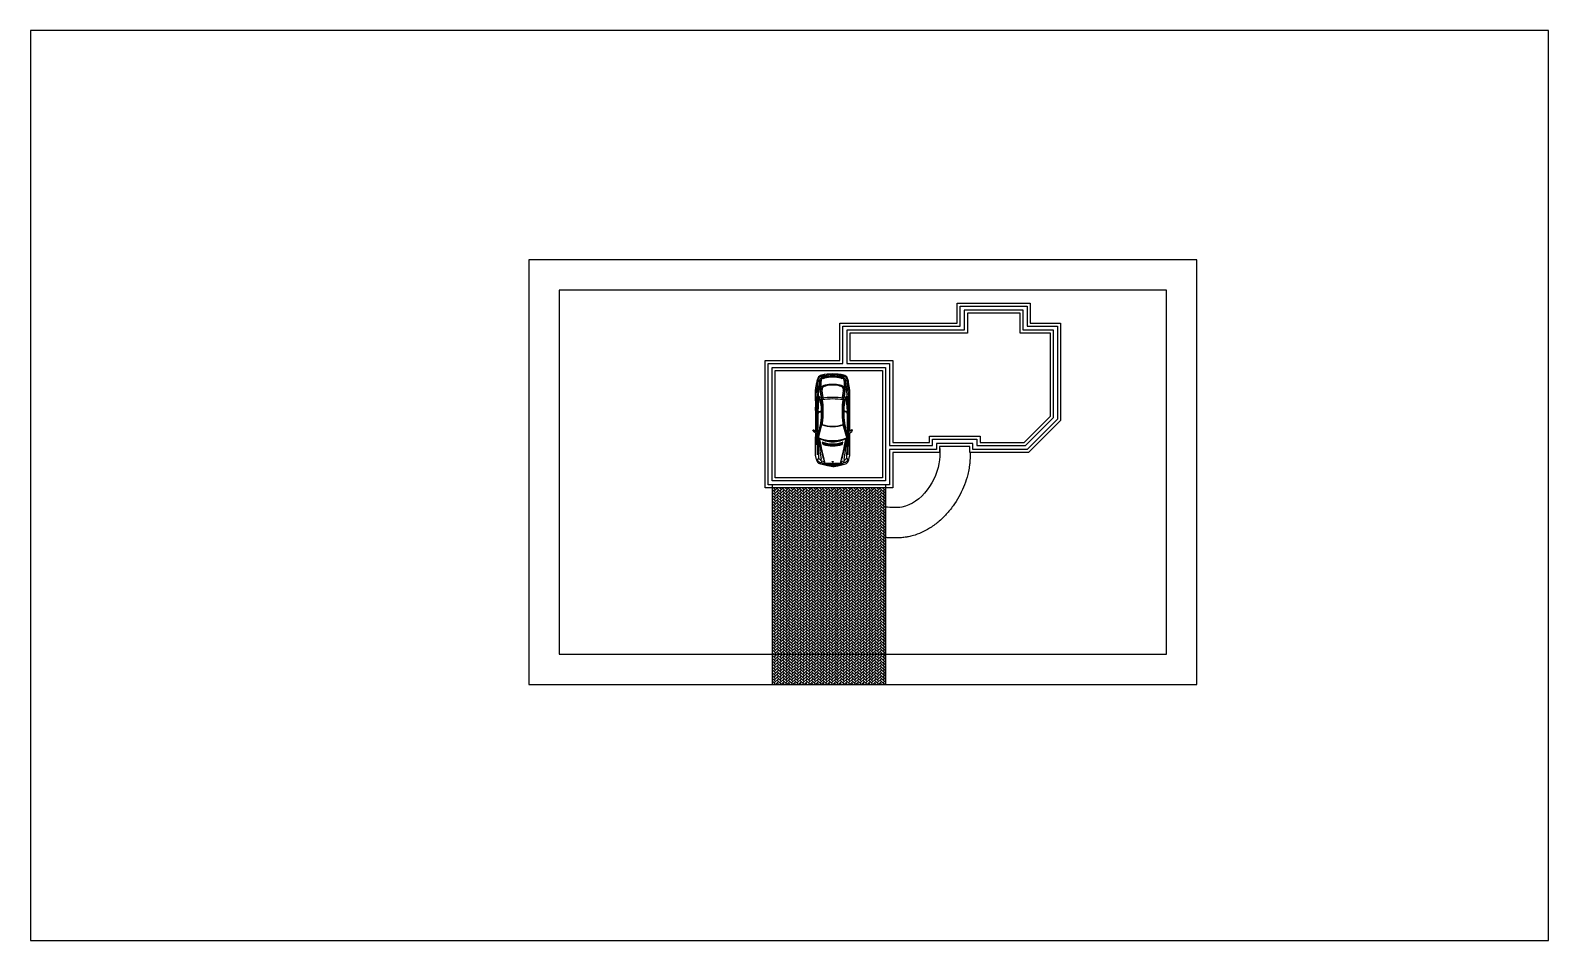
# Model space of a CAD drawing. Header units: inches. Extents: x 3882 to 20043, y -1483 to 3222.
# Drawn here: x 3882 to 6882, y -1483 to 317 of the extents above; entities that cross this region are included whole.
import ezdxf

# ---------------------------------------------------------------- set-up
doc = ezdxf.new("R2010")
doc.units = ezdxf.units.IN
doc.header["$MEASUREMENT"] = 0
for name, color, linetype in [('SS - Footings_(3)', 3, 'Continuous'), ('SS - Foundation_Wall_(2)', 2, 'Continuous'), ('SS - Masonry_(241)', 241, 'Continuous'), ('SS - Site_Property_Line_(116)', 116, 'Continuous')]:
    doc.layers.add(name, color=color, linetype=linetype)

# ---------------------------------------------------------------- blocks, each defined once
blk = doc.blocks.new('A$C4DF566E4')
for p, q in [((0.029, 1.248), (0.112, 1.582)), ((0.112, 1.582), (0.146, 1.678)), ((0.344, 1.802), (0.502, 1.838)), ((0.502, 1.838), (0.55, 1.848)), ((0.55, 1.848), (1.114, 1.855)), ((1.114, 1.855), (1.181, 1.842)), ((1.181, 1.842), (1.476, 1.842)), ((1.297, 1.729), (1.423, 1.732)), ((1.423, 1.732), (1.463, 1.726)), ((1.433, 1.709), (1.463, 1.726)), ((1.433, 1.709), (1.439, 1.687)), ((1.463, 1.726), (1.509, 1.742)), ((1.479, 1.817), (1.476, 1.842)), ((1.483, 1.8), (1.479, 1.817)), ((1.505, 1.777), (1.483, 1.8)), ((1.493, 1.688), (2.086, 1.524)), ((1.498, 1.703), (2.106, 1.534)), ((1.56, 1.745), (1.505, 1.777)), ((1.509, 1.742), (1.56, 1.745)), ((1.56, 1.745), (1.6, 1.753)), ((1.752, 1.688), (1.56, 1.745)), ((1.6, 1.753), (1.647, 1.804)), ((1.662, 1.825), (1.647, 1.804)), ((1.662, 1.825), (1.695, 1.885)), ((1.695, 1.885), (1.757, 1.958)), ((1.732, 1.756), (1.725, 1.751)), ((1.732, 1.756), (1.73, 1.725)), ((1.73, 1.725), (1.752, 1.688)), ((1.753, 1.756), (1.732, 1.756)), ((1.819, 1.97), (1.736, 1.773)), ((1.839, 1.95), (1.753, 1.756)), ((1.803, 1.976), (1.836, 1.964)), ((1.836, 1.964), (1.839, 1.95)), ((2.589, 1.808), (2.609, 1.829)), ((2.609, 1.829), (2.638, 1.835)), ((2.638, 1.835), (2.678, 1.833)), ((2.678, 1.833), (2.689, 1.825)), ((2.689, 1.825), (2.699, 1.807)), ((2.703, 1.722), (2.751, 1.545)), ((2.733, 1.716), (2.784, 1.544)), ((2.768, 1.832), (2.782, 1.823)), ((2.779, 1.812), (2.782, 1.823)), ((2.803, 1.819), (2.806, 1.844)), ((2.808, 1.844), (3.152, 1.841)), ((3.152, 1.841), (3.389, 1.857)), ((3.389, 1.857), (3.804, 1.857)), ((3.804, 1.857), (3.945, 1.836)), ((3.804, 1.857), (3.812, 1.84)), ((3.812, 1.84), (4.199, 1.758)), ((3.945, 1.836), (4.219, 1.786)), ((4.199, 1.758), (4.206, 1.736)), ((4.423, 1.549), (4.401, 1.556)), ((0, 1.064), (0.023, 1.248)), ((0, 0.988), (0, 1.064)), ((0, 0.988), (0, 0.912)), ((0, 0.912), (0.023, 0.729)), ((0.023, 1.248), (0.029, 1.248)), ((0.083, 0.988), (0.068, 1.041)), ((0.068, 1.041), (0.091, 0.996)), ((0.083, 0.988), (0.068, 0.935)), ((0.068, 0.935), (0.091, 0.98)), ((0.128, 0.988), (0.091, 0.996)), ((0.128, 0.988), (0.091, 0.98)), ((0.094, 1.313), (0.141, 1.35)), ((0.099, 1.331), (0.094, 1.313)), ((0.152, 1.386), (0.099, 1.331)), ((0.141, 1.35), (0.157, 1.361)), ((0.19, 1.398), (0.152, 1.386)), ((0.171, 1.392), (0.182, 1.412)), ((0.213, 1.011), (0.222, 0.988)), ((0.213, 1.011), (0.228, 0.991)), ((0.213, 0.965), (0.222, 0.988)), ((0.213, 0.965), (0.228, 0.985)), ((0.252, 0.988), (0.228, 0.991)), ((0.252, 0.988), (0.228, 0.985)), ((1.134, 1.488), (1.195, 1.495)), ((4.519, 1.453), (4.498, 1.468)), ((4.524, 1.376), (4.517, 1.38)), ((4.565, 1.376), (4.566, 1.32)), ((0.023, 0.729), (0.029, 0.729)), ((0.029, 0.729), (0.112, 0.394)), ((0.094, 0.663), (0.141, 0.626)), ((0.099, 0.645), (0.094, 0.663)), ((0.152, 0.59), (0.099, 0.645)), ((0.112, 0.394), (0.146, 0.298)), ((0.141, 0.626), (0.157, 0.615)), ((0.19, 0.578), (0.152, 0.59)), ((0.171, 0.584), (0.182, 0.564)), ((0.344, 0.174), (0.502, 0.138)), ((0.502, 0.138), (0.55, 0.128)), ((0.55, 0.128), (1.114, 0.121)), ((1.114, 0.121), (1.181, 0.135)), ((1.134, 0.488), (1.195, 0.481)), ((1.181, 0.135), (1.476, 0.134)), ((1.297, 0.248), (1.423, 0.244)), ((1.423, 0.244), (1.463, 0.25)), ((1.433, 0.267), (1.439, 0.289)), ((1.433, 0.267), (1.463, 0.25)), ((1.463, 0.25), (1.509, 0.234)), ((1.479, 0.159), (1.476, 0.134)), ((1.483, 0.176), (1.479, 0.159)), ((1.505, 0.199), (1.483, 0.176)), ((1.493, 0.288), (2.086, 0.453)), ((1.498, 0.273), (2.106, 0.443)), ((1.56, 0.231), (1.505, 0.199)), ((1.509, 0.234), (1.56, 0.231)), ((1.752, 0.288), (1.56, 0.231)), ((1.56, 0.231), (1.6, 0.223)), ((1.6, 0.223), (1.647, 0.172)), ((1.662, 0.151), (1.647, 0.172)), ((1.662, 0.151), (1.695, 0.091)), ((1.695, 0.091), (1.757, 0.019)), ((1.732, 0.22), (1.725, 0.226)), ((1.73, 0.251), (1.752, 0.288)), ((1.732, 0.22), (1.73, 0.251)), ((1.753, 0.22), (1.732, 0.22)), ((1.819, 0.006), (1.736, 0.204)), ((1.839, 0.027), (1.753, 0.22)), ((1.803, 0), (1.836, 0.013)), ((1.836, 0.013), (1.839, 0.027)), ((2.544, 0.143), (2.549, 0.168)), ((2.549, 0.168), (2.589, 0.168)), ((2.589, 0.168), (2.609, 0.147)), ((2.609, 0.147), (2.638, 0.142)), ((2.638, 0.142), (2.678, 0.143)), ((2.678, 0.143), (2.689, 0.152)), ((2.689, 0.152), (2.699, 0.17)), ((2.699, 0.17), (2.76, 0.168)), ((2.703, 0.254), (2.751, 0.431)), ((2.733, 0.261), (2.784, 0.432)), ((2.76, 0.168), (2.779, 0.164)), ((2.768, 0.144), (2.782, 0.153)), ((2.779, 0.164), (2.782, 0.153)), ((2.803, 0.157), (2.806, 0.132)), ((2.808, 0.132), (3.152, 0.135)), ((3.152, 0.135), (3.389, 0.119)), ((3.389, 0.119), (3.804, 0.119)), ((3.804, 0.119), (3.945, 0.141)), ((3.804, 0.119), (3.812, 0.136)), ((3.812, 0.136), (4.199, 0.218)), ((3.945, 0.141), (4.219, 0.19)), ((4.199, 0.218), (4.206, 0.241)), ((4.423, 0.427), (4.401, 0.42)), ((4.519, 0.523), (4.498, 0.508)), ((4.524, 0.6), (4.517, 0.596)), ((4.565, 0.601), (4.566, 0.656))]:
    blk.add_line(p, q)
blk.add_circle((0.226, 0.988), 0.0265)
for centre, radius, start, end in [((0.305, 1.591), 0.182, 122.03121, 151.48149), ((2.929, -7.857), 9.652, 99.63699, 106.48827), ((0.148, 1.522), 0.114, 300.94188, 7.02984), ((0.463, 1.333), 0.484, 104.21335, 121.64791), ((3.704, -11.477), 13.329, 100.18744, 105.11154), ((0.272, 1.545), 0.014, 100.71464, 220.0884), ((0.168, 1.76), 0.225, 296.74601, 342.26599), ((-10.837, 97.291), 96.386, 276.66389, 277.19055), ((1.07, -7.73), 9.446, 87.79491, 94.1745), ((1.358, -15.408), 17.185, 89.50929, 92.57286), ((1.281, -16.126), 17.944, 89.36693, 90.63307), ((2.671, 0.988), 1.433, 149.77541, 180), ((3.03, 0.988), 1.738, 156.28227, 180), ((1.468, 1.58), 0.127, 76.62001, 105.01601), ((1.468, 1.58), 0.111, 76.62001, 105.01601), ((-3.893, -19.256), 21.654, 74.2203, 75.68031), ((2.209, -40.546), 42.395, 90.72454, 90.99144), ((2.527, -216.221), 218.04, 90.22874, 90.27545), ((1.514, -52.365), 54.141, 89.88523, 90.00862), ((1.708, 1.81), 0.062, 185.87027, 285.6847), ((1.738, 1.853), 0.0803, 199.96943, 268.49889), ((1.609, -26.668), 28.411, 87.79423, 89.75395), ((2.613, 4.19), 2.646, 251.00089, 260.32713), ((1.808, 1.897), 0.0797, 94.09083, 130.13545), ((1.514, -52.365), 54.141, 88.67108, 89.73664), ((2.527, -216.221), 218.04, 89.99483, 90.19604), ((2.209, -40.546), 42.395, 89.47898, 90.56152), ((2.364, 2.876), 1.345, 254.09333, 264.12385), ((2.412, 2.544), 1.055, 253.14033, 265.35409), ((2.674, 4.979), 3.434, 261.53106, 271.27684), ((2.745, 5.503), 3.998, 262.54916, 270.28918), ((2.549, 1.814), 0.00592, 111.61887, 248.38113), ((2.67, 1.608), 0.244, 66.22167, 120.23082), ((2.65, 2.564), 0.762, 262.21822, 279.77245), ((2.527, -216.221), 218.04, 89.95672, 89.98083), ((2.209, -40.546), 42.395, 89.19088, 89.30739), ((2.372, 2.036), 0.482, 318.44677, 333.34599), ((4.848, 32.913), 31.269, 266.12154, 267.57993), ((2.819, 5.16), 3.656, 269.15213, 278.67985), ((2.311, -13.833), 15.605, 84.23316, 88.30926), ((2.778, 1.818), 0.00596, 281.68413, 53.62511), ((2.527, -216.221), 218.04, 89.92678, 89.9333), ((2.826, 3.185), 1.641, 268.50603, 281.95964), ((2.5, -15.085), 16.907, 85.96308, 88.96252), ((3.036, 2.836), 1.264, 275.94603, 292.90681), ((2.194, 10.172), 8.737, 277.53825, 280.46142), ((0.668, 22.196), 20.826, 277.45706, 278.96162), ((3.846, 1.318), 0.27, 62.48666, 104.13514), ((3.839, 1.251), 0.274, 67.51858, 100.02731), ((3.49, -2.222), 3.934, 77.34817, 84.33541), ((2.5, -15.085), 16.907, 84.20793, 85.26438), ((4.038, 0.714), 0.919, 87.49665, 97.88005), ((4.03, 1.513), 0.0735, 86.33345, 142.505), ((3.87, 1.408), 0.181, 30.31202, 56.04626), ((4.075, -0.191), 1.778, 79.4052, 91.29515), ((3.993, 0.018), 1.616, 78.32206, 86.98087), ((4.125, 1.009), 0.752, 69.30538, 84.37647), ((4.111, 1.405), 0.344, 24.7479, 73.96877), ((4.057, 0.689), 1.109, 69.80626, 81.56539), ((4.354, 1.592), 0.127, 17.34099, 73.07256), ((3.004, 0.988), 1.509, 0, 22.11684), ((4.292, 1.306), 0.276, 44.04264, 61.63802), ((3.004, 0.988), 1.527, 0, 21.55589), ((4.313, 1.48), 0.28, 37.29067, 63.21423), ((4.425, 1.612), 0.0878, 21.00264, 69.02767), ((3.715, 1.349), 0.811, 7.3923, 20.28517), ((3.622, 1.312), 0.945, 3.8796, 20.56218), ((4.352, 1.507), 0.233, 10.4466, 37.62668), ((2.001, 0.988), 2.64, 0, 12.28009), ((1.271, 0.988), 1.221, 164.56416, 179.98908), ((1.271, 0.988), 1.221, 180.01092, 195.43584), ((1.274, 0.988), 1.211, 163.74954, 177.32586), ((1.274, 0.988), 1.211, 182.67414, 196.25046), ((1.274, 0.988), 1.192, 162.99587, 176.24924), ((1.274, 0.988), 1.192, 183.75076, 197.00413), ((0.465, 1.261), 0.373, 152.56488, 169.11672), ((2.499, 0.988), 2.366, 170.85108, 180), ((2.499, 0.988), 2.366, 180, 189.14892), ((0.246, 1.291), 0.121, 117.69972, 158.08927), ((2.499, 0.988), 2.347, 170.87645, 180), ((2.499, 0.988), 2.347, 180, 189.12355), ((2.668, 0.988), 1.639, 163.4008, 180), ((2.668, 0.988), 1.639, 180, 196.5992), ((2.729, 0.988), 1.685, 163.03336, 180), ((2.729, 0.988), 1.685, 180, 196.96664), ((2.729, 0.988), 1.67, 162.57723, 180), ((2.729, 0.988), 1.67, 180, 197.42277), ((2.729, 0.988), 1.655, 162.34377, 180), ((2.729, 0.988), 1.655, 180, 197.65623), ((2.729, 0.988), 1.64, 162.10562, 180), ((2.729, 0.988), 1.64, 180, 197.89438), ((1.154, 1.428), 0.0633, 108.02972, 153.20663), ((2.729, 0.988), 1.625, 161.86261, 180), ((2.729, 0.988), 1.625, 180, 198.13739), ((2.729, 0.988), 1.61, 161.65207, 180), ((2.729, 0.988), 1.61, 180, 198.34793), ((2.729, 0.988), 1.595, 162.18609, 180), ((2.729, 0.988), 1.595, 180, 197.81391), ((1.198, 1.481), 0.0142, 338.89216, 102.33755), ((2.671, 0.988), 1.433, 180, 210.22459), ((3.03, 0.988), 1.738, 180, 203.71773), ((3.724, 0.988), 1.723, 161.89702, 180), ((3.724, 0.988), 1.723, 180, 198.10298), ((3.724, 0.988), 1.707, 161.89702, 180), ((3.724, 0.988), 1.707, 180, 198.10298), ((2.412, 2.544), 1.071, 253.14033, 265.35409), ((2.741, 6.591), 5.132, 265.34548, 276.72085), ((2.741, 6.591), 5.116, 265.34548, 276.72085), ((0.322, 0.988), 3.063, 0, 9.81204), ((0.322, 0.988), 3.063, 350.18796, 0), ((2.194, 10.172), 8.796, 277.53825, 280.46142), ((0.322, 0.988), 3.143, 0, 9.81204), ((0.322, 0.988), 3.143, 350.18796, 0), ((3.88, 1.387), 0.134, 41.26321, 61.63836), ((3.285, 1.116), 0.783, 16.97011, 27.32475), ((3.285, 1.116), 0.834, 16.97011, 27.32475), ((2.632, 0.952), 1.456, 1.41386, 15.62046), ((2.632, 1.024), 1.456, 344.37954, 358.58614), ((2.278, 0.988), 1.843, 0, 11.62171), ((2.278, 0.988), 1.843, 348.37829, 0), ((3.004, 0.988), 1.509, 337.88316, 0), ((4.609, 1.444), 0.187, 166.17671, 192.01517), ((3.004, 0.988), 1.527, 338.44411, 0), ((2.888, 0.988), 1.593, 0, 15.16081), ((2.888, 0.988), 1.593, 344.83919, 0), ((2.512, 0.988), 2.043, 0, 14.45026), ((2.512, 0.988), 2.043, 345.54974, 0), ((4.611, 1.398), 0.0898, 194.47769, 237.39357), ((4.519, 1.261), 0.0755, 10.4832, 54.7431), ((2.001, 0.988), 2.64, 347.71991, 0), ((2.657, 0.988), 1.958, 0, 8.4242), ((2.657, 0.988), 1.958, 351.5758, 0), ((0.465, 0.715), 0.373, 190.88328, 207.43512), ((0.246, 0.685), 0.121, 201.91073, 242.30028), ((0.305, 0.385), 0.182, 208.51851, 237.96879), ((2.929, 9.833), 9.652, 253.51173, 260.36301), ((0.148, 0.454), 0.114, 352.97016, 59.05812), ((0.463, 0.643), 0.484, 238.35209, 255.78665), ((3.704, 13.454), 13.329, 254.88846, 259.81256), ((0.272, 0.431), 0.014, 139.9116, 259.28536), ((0.168, 0.217), 0.225, 17.73401, 63.25399), ((-10.837, -95.315), 96.386, 82.80945, 83.33611), ((1.07, 9.706), 9.446, 265.8255, 272.20509), ((1.358, 17.384), 17.185, 267.42714, 270.49071), ((1.281, 18.103), 17.944, 269.36693, 270.63307), ((1.154, 0.549), 0.0633, 206.79337, 251.97028), ((1.198, 0.495), 0.0142, 257.66245, 21.10784), ((1.468, 0.396), 0.127, 254.98399, 283.37999), ((1.468, 0.396), 0.111, 254.98399, 283.37999), ((-3.893, 21.232), 21.654, 284.31969, 285.7797), ((2.209, 42.522), 42.395, 269.00856, 269.27546), ((2.527, 218.197), 218.04, 269.72455, 269.77126), ((1.514, 54.341), 54.141, 269.99138, 270.11477), ((1.708, 0.166), 0.062, 74.3153, 174.12973), ((1.738, 0.123), 0.0803, 91.50111, 160.03057), ((1.609, 28.645), 28.411, 270.24605, 272.20577), ((2.613, -2.214), 2.646, 99.67287, 108.99911), ((1.808, 0.079), 0.0797, 229.86455, 265.90917), ((1.514, 54.341), 54.141, 270.26336, 271.32892), ((2.527, 218.197), 218.04, 269.80396, 270.00517), ((2.209, 42.522), 42.395, 269.43848, 270.52102), ((2.364, -0.9), 1.345, 95.87615, 105.90667), ((2.412, -0.568), 1.071, 94.64591, 106.85967), ((2.412, -0.568), 1.055, 94.64591, 106.85967), ((2.674, -3.002), 3.434, 88.72316, 98.46894), ((2.745, -3.526), 3.998, 89.71082, 97.45084), ((2.741, -4.615), 5.132, 83.27915, 94.65452), ((2.741, -4.615), 5.116, 83.27915, 94.65452), ((2.655, 0.451), 0.328, 250.22972, 290.31697), ((2.527, 218.197), 218.04, 270.01917, 270.04328), ((2.209, 42.522), 42.395, 270.69261, 270.80912), ((4.848, -30.936), 31.269, 92.42007, 93.87846), ((2.372, -0.059), 0.482, 26.65401, 41.55323), ((2.819, -3.184), 3.656, 81.32015, 90.84787), ((2.311, 15.809), 15.605, 271.69074, 275.76684), ((2.527, 218.197), 218.04, 270.0667, 270.07322), ((2.826, -1.209), 1.641, 78.04036, 91.49397), ((2.5, 17.062), 16.907, 271.03748, 275.79207), ((3.036, -0.86), 1.264, 67.09319, 84.05397), ((2.194, -8.195), 8.737, 79.53858, 82.46175), ((2.194, -8.195), 8.796, 79.53858, 82.46175), ((0.668, -20.22), 20.826, 81.03838, 82.54294), ((3.846, 0.659), 0.27, 255.86486, 297.51334), ((3.839, 0.725), 0.274, 259.97269, 292.48142), ((3.49, 4.198), 3.934, 275.66459, 282.65183), ((4.038, 1.263), 0.919, 262.11995, 272.50335), ((3.88, 0.589), 0.134, 298.36164, 318.73679), ((3.87, 0.569), 0.181, 303.95374, 329.68798), ((4.03, 0.464), 0.0735, 217.495, 273.66655), ((3.285, 0.86), 0.783, 332.67525, 343.02989), ((3.285, 0.86), 0.834, 332.67525, 343.02989), ((4.075, 2.168), 1.778, 268.70485, 280.5948), ((3.993, 1.958), 1.616, 273.01913, 281.67794), ((4.125, 0.967), 0.752, 275.62353, 290.69462), ((4.111, 0.571), 0.344, 286.03123, 335.2521), ((4.057, 1.287), 1.109, 278.43461, 290.19374), ((4.354, 0.385), 0.127, 286.92744, 342.65901), ((4.609, 0.533), 0.187, 167.98483, 193.82329), ((4.292, 0.67), 0.276, 298.36198, 315.95736), ((4.313, 0.496), 0.28, 296.78577, 322.70933), ((4.425, 0.364), 0.0878, 290.97233, 338.99736), ((3.715, 0.628), 0.811, 339.71483, 352.6077), ((3.622, 0.665), 0.945, 339.43782, 356.1204), ((4.611, 0.578), 0.0898, 122.60643, 165.52231), ((4.352, 0.469), 0.233, 322.37332, 349.5534), ((4.519, 0.715), 0.0755, 305.2569, 349.5168)]:
    blk.add_arc(centre, radius, start, end)
for centre, major_axis, ratio in [((3.793, 1.772), (-0.103, 0.008), 0.263369), ((0.092, 0.988), (0, -0.0791), 0.503646), ((0.092, 0.988), (0, -0.0712), 0.503646)]:
    blk.add_ellipse(centre, major_axis=major_axis, ratio=ratio)
blk.add_ellipse((4.538, 0.988), major_axis=(0, -0.0251), ratio=0.614154, start_param=5.768892, end_param=9.939071)
for points, start_tangent, end_tangent in [([(0.134, 1.434), (0.143, 1.482), (0.166, 1.513), (0.19, 1.531)], (-0.207701, 0.978192), (0.828272, 0.560326)), ([(0.201, 1.642), (0.188, 1.606), (0.19, 1.568)], (-0.508634, -0.860983), (0.222807, -0.974863)), ([(0.19, 1.531), (0.201, 1.54), (0.203, 1.551), (0.195, 1.561), (0.19, 1.568)], (0.845663, 0.533717), (-0.380655, 0.924717)), ([(0.283, 1.726), (0.244, 1.695), (0.201, 1.642)], (-0.82479, -0.56544), (-0.493818, -0.869565)), ([(0.283, 1.726), (0.331, 1.743), (0.362, 1.742), (0.375, 1.732), (0.382, 1.716), (0.382, 1.691)], (0.761003, 0.648748), (-0.486549, -0.873653)), ([(0.206, 1.424), (0.168, 1.409), (0.146, 1.412), (0.134, 1.434)], (-0.759925, -0.650011), (-0.198029, 0.980196)), ([(0.134, 0.542), (0.143, 0.494), (0.166, 0.464), (0.19, 0.445)], (-0.207701, -0.978192), (0.828272, -0.560326)), ([(0.206, 0.552), (0.168, 0.567), (0.146, 0.564), (0.134, 0.542)], (-0.759925, 0.650011), (-0.198029, -0.980196)), ([(0.201, 0.334), (0.188, 0.37), (0.19, 0.409)], (-0.508634, 0.860983), (0.222807, 0.974863)), ([(0.19, 0.445), (0.201, 0.436), (0.203, 0.426), (0.195, 0.415), (0.19, 0.409)], (0.845663, -0.533717), (-0.380655, -0.924717)), ([(0.283, 0.251), (0.244, 0.281), (0.201, 0.334)], (-0.82479, 0.56544), (-0.493818, 0.869565)), ([(0.283, 0.251), (0.331, 0.233), (0.362, 0.234), (0.375, 0.244), (0.382, 0.26), (0.382, 0.285)], (0.761003, -0.648748), (-0.486549, 0.873653))]:
    blk.add_spline(points, degree=3, dxfattribs=dict(start_tangent=start_tangent, end_tangent=end_tangent))
for points, start_tangent in [([(0.157, 1.361), (0.164, 1.365), (0.176, 1.367), (0.182, 1.365), (0.182, 1.36)], (0.847173, 0.531317)), ([(0.157, 0.615), (0.164, 0.611), (0.176, 0.609), (0.182, 0.612), (0.182, 0.616)], (0.847173, -0.531317))]:
    blk.add_spline(points, degree=3, dxfattribs=dict(start_tangent=start_tangent))

msp = doc.modelspace()

# ---------------------------------------------------------------- hatches: boundary and pattern name
at = {"layer": 'SS - Masonry_(241)'}
h = msp.add_hatch(dxfattribs=at)
h.set_pattern_fill('AR-HBONE', color=256)
h.paths.add_polyline_path([(5571.47584, -587.41495), (5347.47584, -587.41495), (5347.47584, -916.12506), (5571.47584, -916.12506)])
h.paths.add_polyline_path([(5571.47584, -916.12506), (5347.47584, -916.12506), (5347.47584, -976.12506), (5571.47584, -976.12506)])

# ---------------------------------------------------------------- linework, layer by layer
for p, q in [((5347.47584, -581.41495), (5347.47584, -976.12506)), ((5571.47584, -581.41495), (5571.47584, -976.12506))]:
    msp.add_line(p, q)
for points in [[(3881.58751, -1482.52153), (6281.58751, -1482.52153), (6881.58751, -1482.52153), (6881.58751, 317.47847), (3881.58751, 317.47847)], [(4866.22428, -976.12506), (6186.22428, -976.12506), (6186.22428, -136.12506), (4866.22428, -136.12506)]]:
    msp.add_lwpolyline(points, close=True)
msp.add_spline([(5678.05454, -505.22224), (5678.05454, -531.71333), (5603.43184, -625.23807), (5571.47584, -625.23807)], degree=3)
msp.add_open_spline([(5738.55511, -517.22224), (5738.58085, -519.00081), (5738.58713, -520.85022), (5738.51712, -526.85513), (5738.33846, -531.2584), (5737.82912, -536.9829), (5737.72358, -538.04656), (5737.49125, -540.16056), (5737.36438, -541.21386), (5736.95266, -544.36271), (5736.63673, -546.44721), (5735.57161, -552.65724), (5734.70541, -556.73931), (5731.96899, -567.6722), (5729.82539, -574.4146), (5724.79795, -587.57543), (5721.91357, -593.99396), (5715.4391, -606.48849), (5711.84887, -612.56458), (5703.95437, -624.3292), (5699.65013, -630.01815), (5690.27702, -640.93024), (5685.20794, -646.15441), (5674.21259, -656.00502), (5668.28495, -660.63314), (5657.05786, -668.0128), (5651.97003, -670.94345), (5641.21416, -676.18917), (5635.54461, -678.50391), (5627.73974, -681.00712), (5625.85706, -681.56259), (5622.42782, -682.48349), (5620.89062, -682.8646), (5617.71932, -683.58382), (5616.08386, -683.91941), (5613.65396, -684.3642), (5612.87525, -684.4986), (5611.33502, -684.74912), (5610.57112, -684.86568), (5608.2989, -685.19092), (5606.81011, -685.37516), (5602.4268, -685.84315), (5599.61581, -686.04242), (5592.78597, -686.34424), (5588.92666, -686.33939), (5581.75612, -686.14576), (5578.44352, -685.95674), (5574.03605, -685.64886), (5572.72993, -685.54916), (5571.47584, -685.44866)], degree=3, knots=[12.9653082368, 12.9653082368, 12.9653082368, 12.9653082368, 16.9451987484, 16.9451987484, 25.4177981226, 25.4177981226, 27.309878212, 27.309878212, 29.2019583015, 29.2019583015, 32.9861184803, 32.9861184803, 40.5544388381, 40.5544388381, 53.5388173998, 53.5388173998, 66.5231959616, 66.5231959616, 79.5075745233, 79.5075745233, 92.491953085, 92.491953085, 105.4763316468, 105.4763316468, 118.4607102085, 118.4607102085, 128.2038020809, 128.2038020809, 137.9468939534, 137.9468939534, 140.9861949108, 140.9861949108, 143.4085265856, 143.4085265856, 145.934098911, 145.934098911, 147.1258753352, 147.1258753352, 148.3176517594, 148.3176517594, 150.7012046078, 150.7012046078, 155.4683103046, 155.4683103046, 162.7883938318, 162.7883938318, 170.1084773591, 170.1084773591, 173.3692299727, 173.3692299727, 173.3692299727, 173.3692299727])
at = {"layer": 'SS - Footings_(3)'}
for points in [[(5480.71391, -335.41495), (5480.71391, -261.36932), (5713.01914, -261.36932), (5713.01914, -221.79353), (5857.2787, -221.79353), (5857.2787, -261.36932), (5917.2787, -261.36932), (5917.2787, -453.70753), (5853.76398, -517.22224), (5738.05454, -517.22224), (5738.05454, -505.22224), (5678.05454, -505.22224), (5678.05454, -517.22224), (5585.47584, -517.22224), (5585.47584, -587.41495), (5333.47584, -587.41495), (5333.47584, -335.41495)], [(5500.71391, -335.41495), (5585.47584, -335.41495), (5585.47584, -497.22224), (5658.05454, -497.22224), (5658.05454, -485.22224), (5758.05454, -485.22224), (5758.05454, -497.22224), (5845.47971, -497.22224), (5897.2787, -445.42325), (5897.2787, -281.36932), (5837.2787, -281.36932), (5837.2787, -241.79353), (5733.01914, -241.79353), (5733.01914, -281.36932), (5500.71391, -281.36932)], [(5565.47584, -355.41495), (5565.47584, -567.41495), (5353.47584, -567.41495), (5353.47584, -355.41495)]]:
    msp.add_lwpolyline(points, close=True, dxfattribs=at)
at = {"layer": 'SS - Foundation_Wall_(2)'}
for points in [[(5486.71391, -341.41495), (5486.71391, -267.36932), (5719.01914, -267.36932), (5719.01914, -227.79353), (5851.2787, -227.79353), (5851.2787, -267.36932), (5911.2787, -267.36932), (5911.2787, -451.22224), (5851.2787, -511.22224), (5744.05454, -511.22224), (5744.05454, -499.22224), (5672.05454, -499.22224), (5672.05454, -511.22224), (5579.47584, -511.22224), (5579.47584, -581.41495), (5339.47584, -581.41495), (5339.47584, -341.41495)], [(5494.71391, -341.41495), (5579.47584, -341.41495), (5579.47584, -503.22224), (5664.05454, -503.22224), (5664.05454, -491.22224), (5752.05454, -491.22224), (5752.05454, -503.22224), (5847.96499, -503.22224), (5903.2787, -447.90854), (5903.2787, -275.36932), (5843.2787, -275.36932), (5843.2787, -235.79353), (5727.01914, -235.79353), (5727.01914, -275.36932), (5494.71391, -275.36932)], [(5571.47584, -349.41495), (5571.47584, -573.41495), (5347.47584, -573.41495), (5347.47584, -349.41495)]]:
    msp.add_lwpolyline(points, close=True, dxfattribs=at)
at = {"layer": 'SS - Site_Property_Line_(116)'}
msp.add_lwpolyline([(4926.22428, -916.12506), (6126.22428, -916.12506), (6126.22428, -196.12506), (4926.22428, -196.12506)], close=True, dxfattribs=at)

# ---------------------------------------------------------------- block references
at = {"xscale": 39.3700787401575, "yscale": 39.3700787401575, "zscale": 39.3700787401575, "rotation": 89.99999999999999}
msp.add_blockref('A$C4DF566E4', (5505.78825, -544.72852), dxfattribs=at)

doc.saveas('drawing.dxf')
